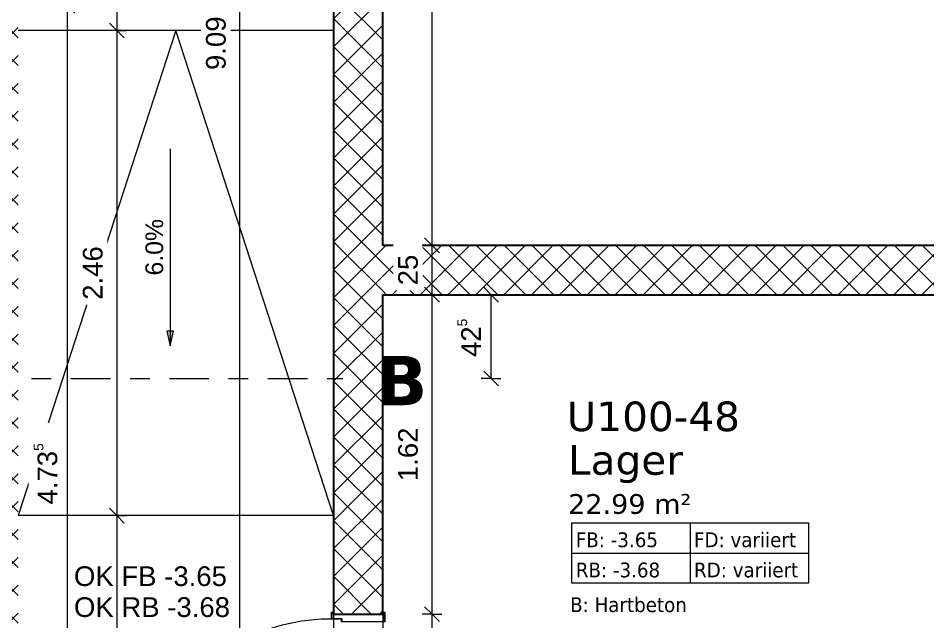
# Model space of a CAD drawing. Header units: metres. Extents: x -35.6 to 33, y -4 to 38.1.
# Drawn here: x 16.572 to 21.188, y -0.442 to 2.619 of the extents above; entities that cross this region are included whole.
import ezdxf

# ---------------------------------------------------------------- set-up
doc = ezdxf.new("R2010")
doc.units = ezdxf.units.M
doc.linetypes.add('_Rasterlinie_', pattern=[0.375, 0.2, -0.05, 0.075, -0.05])
doc.linetypes.add('Grundrissdarstellung Sturz', pattern=[0.25, 0.15, -0.05, 0, -0.05])
for name, color, linetype, lineweight in [('A-____-____-DIMS', 7, 'Continuous', 5), ('A-____-____-DIMS-50', 7, 'Continuous', 5), ('A-AREA-____-IDEN', 7, 'Continuous', 5), ('A-DETL-GENF-OTLN', 7, 'Continuous', 9), ('A-DOOR-____-OTLN', 7, 'Continuous', 9), ('A-DOOR-FRAM-MCUT', 7, 'Continuous', 9), ('A-DOOR-OPNG-OTLN', 7, 'Continuous', 9), ('A-FLOR-____-OTLN', 7, 'Continuous', 9), ('A-WALL-____-MCUT', 7, 'Continuous', 35), ('A-WALL-____-PATT', 7, 'Continuous', 35), ('G-____-____-DIMS', 7, 'Continuous', 5), ('S-GRID-____-OTLN', 7, 'Continuous', 5)]:
    doc.layers.add(name, color=color, linetype=linetype, lineweight=lineweight)
doc.layers.add('S-GRID-____-IDEN', color=7, linetype='Continuous', lineweight=9, true_color=0x5555aa)
doc.styles.add('Arial', font='arial.ttf', dxfattribs={"height": 0.1})
doc.styles.add('Arial_2', font='arial.ttf', dxfattribs={"height": 0.09})
doc.styles.add('Verdana_2', font='verdana.ttf', dxfattribs={"height": 0.1})
doc.styles.add('Verdana_3', font='verdana.ttf', dxfattribs={"width": 0.9, "height": 0.075})
doc.styles.add('Verdana_4', font='verdana.ttf', dxfattribs={"height": 0.15})
doc.styles.add('Verdana_B', font='verdana.ttf', dxfattribs={"height": 0.25})
doc.dimstyles.new('Arial_2_00mm_fein', dxfattribs={"dimscale": 0.3048, "dimtxt": 0.102026, "dimasz": 0.246063, "dimexe": 0.164042, "dimexo": 0.0625, "dimgap": 0.123031, "dimtad": 1, "dimdec": 1, "dimlfac": 100, "dimrnd": 0.5, "dimdsep": 46, "dimtxsty": 'Arial', "dimblk1": 'OBLIQUE', "dimblk2": 'OBLIQUE', "dimsah": 1, "dimcen": 0.09, "dimazin": 0, "dimtfac": 1, "dimtdec": 4, "dimtix": 1, "dimtmove": 0, "dimatfit": 3, "dimfxl": 0.164042, "dimfxlon": 1, "dimtvp": 1, "dimtfill": 1, "dimtolj": 1, "dimtzin": 0, "dimarcsym": 2})
doc.dimstyles.new('Arial_2_00mm_fein_2', dxfattribs={"dimscale": 0.3048, "dimtxt": 0.102026, "dimasz": 0.246063, "dimexe": 0.164042, "dimexo": 0.0625, "dimgap": 0.123031, "dimtad": 1, "dimrnd": 0.005, "dimzin": 0, "dimdsep": 46, "dimtxsty": 'Arial', "dimblk1": 'OBLIQUE', "dimblk2": 'OBLIQUE', "dimsah": 1, "dimcen": 0.09, "dimazin": 0, "dimtfac": 1, "dimtdec": 4, "dimtix": 1, "dimtmove": 0, "dimatfit": 3, "dimfxl": 0.164042, "dimfxlon": 1, "dimtvp": 1, "dimtfill": 1, "dimtolj": 1, "dimtzin": 0, "dimarcsym": 2})
doc.dimstyles.new('SUB_Rohbau_fein_1', dxfattribs={"dimscale": 0.3048, "dimtxt": 0.102026, "dimasz": 0.246063, "dimexe": 0.164042, "dimexo": 0.0625, "dimgap": 0.123031, "dimtad": 1, "dimrnd": 0.005, "dimzin": 0, "dimdsep": 46, "dimtxsty": 'Arial', "dimblk1": 'OBLIQUE', "dimblk2": 'OBLIQUE', "dimsah": 1, "dimcen": 0.09, "dimazin": 0, "dimtfac": 1, "dimtdec": 4, "dimtix": 1, "dimtmove": 0, "dimatfit": 3, "dimfxl": 0.164042, "dimfxlon": 1, "dimtvp": 1, "dimtfill": 1, "dimtolj": 1, "dimtzin": 0, "dimarcsym": 2})
doc.dimstyles.new('SUB_Rohbau_fein_2', dxfattribs={"dimscale": 0.3048, "dimtxt": 0.102026, "dimasz": 0.246063, "dimexe": 0.164042, "dimexo": 0.0625, "dimgap": 0.123031, "dimtad": 1, "dimrnd": 0.005, "dimzin": 0, "dimdsep": 46, "dimtxsty": 'Arial', "dimblk1": 'OBLIQUE', "dimblk2": 'OBLIQUE', "dimsah": 1, "dimcen": 0.09, "dimazin": 0, "dimtfac": 1, "dimtdec": 4, "dimtix": 1, "dimtmove": 2, "dimatfit": 3, "dimfxl": 0.164042, "dimfxlon": 1, "dimtvp": 1, "dimtfill": 1, "dimtolj": 1, "dimtzin": 0, "dimarcsym": 2})
doc.dimstyles.new('SUB_Rohbau_fein_6', dxfattribs={"dimscale": 0.3048, "dimtxt": 0.102026, "dimasz": 0.246063, "dimexe": 0.164042, "dimexo": 0.0625, "dimgap": 0.123031, "dimtad": 1, "dimdec": 1, "dimlfac": 100, "dimrnd": 0.5, "dimdsep": 46, "dimtxsty": 'Arial', "dimblk1": 'OBLIQUE', "dimblk2": 'OBLIQUE', "dimsah": 1, "dimcen": 0.09, "dimazin": 0, "dimtfac": 1, "dimtdec": 4, "dimtix": 1, "dimtmove": 0, "dimatfit": 3, "dimfxl": 0.164042, "dimfxlon": 1, "dimtvp": 1, "dimtfill": 1, "dimtolj": 1, "dimtzin": 0, "dimarcsym": 2})
pattern_1 = [(45, (0, 0), (-0.07071068, 0.07071068), []), (135, (0, 0), (-0.07071068, -0.07071068), [])]

# ---------------------------------------------------------------- blocks, each defined once
blk = doc.blocks.new('TU DF 1 - Stahlzarge - stumpf einschlagend - ML - 1050 x 2140 - EI30-31636226--01_UG_OK_FFB_AF_ro')
at = {"layer": 'A-DOOR-____-OTLN', "linetype": 'Grundrissdarstellung Sturz'}
for p, q in [((-0.525, 0.125), (0.525, 0.125)), ((-0.525, -0.125), (0.525, -0.125))]:
    blk.add_line(p, q, dxfattribs=at)
at = {"layer": 'A-DOOR-FRAM-MCUT'}
for p, q in [((-0.535, 0.135), (-0.485, 0.135)), ((-0.535, 0.125), (-0.535, 0.135)), ((-0.533, 0.133), (-0.533, 0.125)), ((-0.487, 0.133), (-0.533, 0.133)), ((-0.487, -0.083), (-0.487, 0.133)), ((-0.485, 0.135), (-0.485, -0.085)), ((0.485, 0.135), (0.535, 0.135)), ((0.485, -0.085), (0.485, 0.135)), ((0.487, 0.133), (0.487, -0.083)), ((0.533, 0.133), (0.487, 0.133)), ((0.533, 0.125), (0.533, 0.133)), ((0.535, 0.135), (0.535, 0.125)), ((-0.502, -0.083), (-0.487, -0.083)), ((-0.502, -0.133), (-0.502, -0.083)), ((-0.5, -0.085), (-0.5, -0.135)), ((-0.485, -0.085), (-0.5, -0.085)), ((0.5, -0.085), (0.485, -0.085)), ((0.487, -0.083), (0.502, -0.083)), ((0.5, -0.135), (0.5, -0.085)), ((0.502, -0.083), (0.502, -0.133)), ((-0.535, -0.135), (-0.535, -0.125)), ((-0.5, -0.135), (-0.535, -0.135)), ((-0.533, -0.125), (-0.533, -0.133)), ((-0.533, -0.133), (-0.502, -0.133)), ((0.535, -0.135), (0.5, -0.135)), ((0.502, -0.133), (0.533, -0.133)), ((0.533, -0.133), (0.533, -0.125)), ((0.535, -0.125), (0.535, -0.135))]:
    blk.add_line(p, q, dxfattribs=at)
at = {"layer": 'A-DOOR-OPNG-OTLN'}
blk.add_line((0.5, -0.135), (0.5, -1.135), dxfattribs=at)
blk.add_arc((0.5, -0.135), 1, 180, 270, dxfattribs=at)
blk = doc.blocks.new('Rampenpfeil - Regulär-33622988--01_UG_OK_FFB_AF_ro')
at = {"layer": 'A-DETL-GENF-OTLN'}
for p, q in [((2.4603, 0.8), (0, 1.6)), ((0, 0), (2.4603, 0.8))]:
    blk.add_line(p, q, dxfattribs=at)
blk = doc.blocks.new('DIMBLOCK307--01_UG_OK_FFB_AF_ro')
at = {"layer": 'A-____-____-DIMS-50'}
for p, q in [((18.672, -0.4034), (18.6345, -0.3659)), ((18.672, -0.4034), (18.622, -0.4034)), ((18.672, -1.4534), (18.672, -0.4034)), ((18.672, -0.4034), (18.7095, -0.4409)), ((18.672, -0.4034), (18.722, -0.4034)), ((18.672, -1.4534), (18.6345, -1.4159)), ((18.672, -1.4534), (18.622, -1.4534)), ((18.672, -1.4534), (18.7095, -1.4909)), ((18.672, -1.4534), (18.722, -1.4534))]:
    blk.add_line(p, q, dxfattribs=at)
at = {"layer": 'A-____-____-DIMS-50', "color": 0, "char_height": 0.1, "width": 0.325653, "attachment_point": 1, "rotation": 90, "line_spacing_factor": 0.941778, "style": 'Arial', "bg_fill": 3, "box_fill_scale": 1.25, "bg_fill_color": 256, "bg_fill_true_color": 13158600, "bg_fill_transparency": 0}
for s, insert in [('1.05', (18.5, -1.0641)), ('2.14', (18.7366, -1.0641))]:
    blk.add_mtext(s, dxfattribs=dict(at, insert=insert))
blk = doc.blocks.new('_Oblique')
at = {"color": 0, "linetype": 'ByBlock', "lineweight": -2}
blk.add_line((-0.5, -0.5), (0.5, 0.5), dxfattribs=at)
blk = doc.blocks.new('DIMBLOCK308--01_UG_OK_FFB_AF_ro')
at = {"layer": 'A-____-____-DIMS-50'}
for p, q in [((18.672, 1.2166), (18.6345, 1.2541)), ((18.672, 1.2166), (18.622, 1.2166)), ((18.672, -0.4034), (18.672, 1.2166)), ((18.672, 1.2166), (18.7095, 1.1791)), ((18.672, 1.2166), (18.722, 1.2166)), ((18.672, -0.4034), (18.6345, -0.3659)), ((18.672, -0.4034), (18.622, -0.4034)), ((18.672, -0.4034), (18.7095, -0.4409)), ((18.672, -0.4034), (18.722, -0.4034))]:
    blk.add_line(p, q, dxfattribs=at)
at = {"layer": 'A-____-____-DIMS-50', "color": 0, "insert": (18.5, 0.2709), "char_height": 0.1, "width": 0.325653, "attachment_point": 1, "rotation": 90, "line_spacing_factor": 0.941778, "style": 'Arial', "bg_fill": 3, "box_fill_scale": 1.25, "bg_fill_color": 256, "bg_fill_true_color": 13158600, "bg_fill_transparency": 0}
blk.add_mtext('1.62', dxfattribs=at)
blk = doc.blocks.new('DIMBLOCK309--01_UG_OK_FFB_AF_ro')
at = {"layer": 'A-____-____-DIMS-50'}
for p, q in [((18.672, 1.4666), (18.6345, 1.5041)), ((18.672, 1.4666), (18.622, 1.4666)), ((18.672, 1.2166), (18.672, 1.4666)), ((18.672, 1.4666), (18.7095, 1.4291)), ((18.672, 1.4666), (18.722, 1.4666)), ((18.672, 1.2166), (18.6345, 1.2541)), ((18.672, 1.2166), (18.622, 1.2166)), ((18.672, 1.2166), (18.7095, 1.1791)), ((18.672, 1.2166), (18.722, 1.2166))]:
    blk.add_line(p, q, dxfattribs=at)
at = {"layer": 'A-____-____-DIMS-50', "color": 0, "insert": (18.5, 1.264), "char_height": 0.1, "width": 0.186088, "attachment_point": 1, "rotation": 90, "line_spacing_factor": 0.941778, "style": 'Arial', "bg_fill": 3, "box_fill_scale": 1.25, "bg_fill_color": 256, "bg_fill_true_color": 13158600, "bg_fill_transparency": 0}
blk.add_mtext('25', dxfattribs=at)
blk = doc.blocks.new('DIMBLOCK310--01_UG_OK_FFB_AF_ro')
at = {"layer": 'A-____-____-DIMS-50'}
for p, q in [((18.672, 7.0366), (18.6345, 7.0741)), ((18.672, 7.0366), (18.622, 7.0366)), ((18.672, 1.4666), (18.672, 7.0366)), ((18.672, 7.0366), (18.7095, 6.9991)), ((18.672, 7.0366), (18.722, 7.0366)), ((18.672, 1.4666), (18.6345, 1.5041)), ((18.672, 1.4666), (18.622, 1.4666)), ((18.672, 1.4666), (18.7095, 1.4291)), ((18.672, 1.4666), (18.722, 1.4666))]:
    blk.add_line(p, q, dxfattribs=at)
at = {"layer": 'A-____-____-DIMS-50', "color": 0, "insert": (18.5, 4.1159), "char_height": 0.1, "width": 0.325653, "attachment_point": 1, "rotation": 90, "line_spacing_factor": 0.941778, "style": 'Arial', "bg_fill": 3, "box_fill_scale": 1.25, "bg_fill_color": 256, "bg_fill_true_color": 13158600, "bg_fill_transparency": 0}
blk.add_mtext('5.57', dxfattribs=at)
blk = doc.blocks.new('DIMBLOCK331--01_UG_OK_FFB_AF_ro')
at = {"layer": 'A-____-____-DIMS-50'}
for p, q in [((17.697, 7.0366), (17.6595, 7.0741)), ((17.697, 7.0366), (17.647, 7.0366)), ((17.697, -2.0534), (17.697, 7.0366)), ((17.697, 7.0366), (17.7345, 6.9991)), ((17.697, 7.0366), (17.747, 7.0366)), ((17.697, -2.0534), (17.6595, -2.0159)), ((17.697, -2.0534), (17.647, -2.0534)), ((17.697, -2.0534), (17.7345, -2.0909)), ((17.697, -2.0534), (17.747, -2.0534))]:
    blk.add_line(p, q, dxfattribs=at)
at = {"layer": 'A-____-____-DIMS-50', "color": 0, "insert": (17.525, 2.3559), "char_height": 0.1, "width": 0.325653, "attachment_point": 1, "rotation": 90, "line_spacing_factor": 0.941778, "style": 'Arial', "bg_fill": 3, "box_fill_scale": 1.25, "bg_fill_color": 256, "bg_fill_true_color": 13158600, "bg_fill_transparency": 0}
blk.add_mtext('9.09', dxfattribs=at)
blk = doc.blocks.new('DIMBLOCK340--01_UG_OK_FFB_AF_ro')
at = {"layer": 'A-____-____-DIMS-50'}
for p, q in [((16.822, 2.6814), (16.772, 2.6814)), ((16.822, 2.6814), (16.7845, 2.7189)), ((16.822, -2.0534), (16.822, 2.6814)), ((16.822, 2.6814), (16.8595, 2.6439)), ((16.822, 2.6814), (16.872, 2.6814)), ((16.822, -2.0534), (16.7845, -2.0159)), ((16.822, -2.0534), (16.772, -2.0534)), ((16.822, -2.0534), (16.8595, -2.0909)), ((16.822, -2.0534), (16.872, -2.0534))]:
    blk.add_line(p, q, dxfattribs=at)
at = {"layer": 'A-____-____-DIMS-50', "color": 0, "insert": (16.65, 0.1523), "char_height": 0.1, "width": 0.388091, "attachment_point": 1, "rotation": 90, "line_spacing_factor": 0.941778, "style": 'Arial', "bg_fill": 3, "box_fill_scale": 1.25, "bg_fill_color": 256, "bg_fill_true_color": 13158600, "bg_fill_transparency": 0}
blk.add_mtext('4.73\\A2\\H0.5x;\\S5^  ;\\H2x;', dxfattribs=at)
blk = doc.blocks.new('DIMBLOCK349--01_UG_OK_FFB_AF_ro')
at = {"layer": 'A-____-____-DIMS-50'}
for p, q in [((17.072, 3.9564), (17.0345, 3.9939)), ((17.072, 3.9564), (17.022, 3.9564)), ((17.072, 3.9564), (17.072, 2.5561)), ((17.072, 3.9564), (17.1095, 3.9189)), ((17.072, 3.9564), (17.122, 3.9564)), ((17.072, 2.5561), (17.0345, 2.5936)), ((17.072, 2.5561), (17.022, 2.5561)), ((17.072, 2.5561), (17.1095, 2.5186)), ((17.072, 2.5561), (17.122, 2.5561))]:
    blk.add_line(p, q, dxfattribs=at)
at = {"layer": 'A-____-____-DIMS-50', "color": 0, "insert": (16.9, 3.1206), "char_height": 0.1, "width": 0.325653, "attachment_point": 1, "rotation": 90, "line_spacing_factor": 0.941778, "style": 'Arial', "bg_fill": 3, "box_fill_scale": 1.25, "bg_fill_color": 256, "bg_fill_true_color": 13158600, "bg_fill_transparency": 0}
blk.add_mtext('1.40', dxfattribs=at)
blk = doc.blocks.new('DIMBLOCK350--01_UG_OK_FFB_AF_ro')
at = {"layer": 'A-____-____-DIMS-50'}
for p, q in [((17.072, 2.5561), (17.0345, 2.5936)), ((17.072, 2.5561), (17.022, 2.5561)), ((17.072, 2.5561), (17.072, 0.0961)), ((17.072, 2.5561), (17.1095, 2.5186)), ((17.072, 2.5561), (17.122, 2.5561)), ((17.072, 0.0961), (17.022, 0.0961)), ((17.072, 0.0961), (17.0345, 0.1336)), ((17.072, 0.0961), (17.1095, 0.0586)), ((17.072, 0.0961), (17.122, 0.0961))]:
    blk.add_line(p, q, dxfattribs=at)
at = {"layer": 'A-____-____-DIMS-50', "color": 0, "insert": (16.9, 1.1904), "char_height": 0.1, "width": 0.325653, "attachment_point": 1, "rotation": 90, "line_spacing_factor": 0.941778, "style": 'Arial', "bg_fill": 3, "box_fill_scale": 1.25, "bg_fill_color": 256, "bg_fill_true_color": 13158600, "bg_fill_transparency": 0}
blk.add_mtext('2.46', dxfattribs=at)
blk = doc.blocks.new('DIMBLOCK351--01_UG_OK_FFB_AF_ro')
at = {"layer": 'A-____-____-DIMS-50'}
for p, q in [((17.072, 0.0961), (17.022, 0.0961)), ((17.072, 0.0961), (17.0345, 0.1336)), ((17.072, 0.0961), (17.072, -2.0534)), ((17.072, 0.0961), (17.1095, 0.0586)), ((17.072, 0.0961), (17.122, 0.0961)), ((17.072, -2.0534), (17.0345, -2.0159)), ((17.072, -2.0534), (17.022, -2.0534)), ((17.072, -2.0534), (17.1095, -2.0909)), ((17.072, -2.0534), (17.122, -2.0534))]:
    blk.add_line(p, q, dxfattribs=at)
at = {"layer": 'A-____-____-DIMS-50', "color": 0, "insert": (16.9, -1.1506), "char_height": 0.1, "width": 0.325653, "attachment_point": 1, "rotation": 90, "line_spacing_factor": 0.941778, "style": 'Arial', "bg_fill": 3, "box_fill_scale": 1.25, "bg_fill_color": 256, "bg_fill_true_color": 13158600, "bg_fill_transparency": 0}
blk.add_mtext('2.15', dxfattribs=at)
blk = doc.blocks.new('Beschriftung_Räume-SUB - OK_varriert-31033571--01_UG_OK_FFB_AF_ro')
at = {"layer": 'A-AREA-____-IDEN'}
for p, q in [((0, -0.01263), (0.024, -0.01263)), ((0, -0.018752), (0, -0.01263)), ((0.012, -0.01263), (0.012, -0.018752)), ((0.024, -0.01263), (0.024, -0.018752)), ((0, -0.015691), (0.024, -0.015691)), ((0.024, -0.018752), (0, -0.018752))]:
    blk.add_line(p, q, dxfattribs=at)
blk = doc.blocks.new('DIMBLOCK1300--01_UG_OK_FFB_AF_ro')
at = {"layer": 'A-____-____-DIMS-50'}
for p, q in [((18.972, 1.2166), (18.9345, 1.2541)), ((18.972, 1.2166), (18.922, 1.2166)), ((18.972, 0.7916), (18.972, 1.2166)), ((18.972, 1.2166), (19.0095, 1.1791)), ((18.972, 1.2166), (19.022, 1.2166)), ((18.972, 0.7916), (18.922, 0.7916)), ((18.972, 0.7916), (18.9345, 0.8291)), ((18.972, 0.7916), (19.0095, 0.7541)), ((18.972, 0.7916), (19.022, 0.7916))]:
    blk.add_line(p, q, dxfattribs=at)
at = {"layer": 'A-____-____-DIMS-50', "color": 0, "insert": (18.8, 0.9005), "char_height": 0.1, "width": 0.248525, "attachment_point": 1, "rotation": 90, "line_spacing_factor": 0.941778, "style": 'Arial', "bg_fill": 3, "box_fill_scale": 1.25, "bg_fill_color": 256, "bg_fill_true_color": 13158600, "bg_fill_transparency": 0}
blk.add_mtext('42\\A2\\H0.5x;\\S5^  ;\\H2x;', dxfattribs=at)

msp = doc.modelspace()

# ---------------------------------------------------------------- hatches: boundary and pattern name
at = {"layer": 'A-WALL-____-PATT', "lineweight": 9}
h = msp.add_hatch(dxfattribs=at)
h.set_pattern_fill('FP_1', color=256, style=0, pattern_type=2)
h.set_pattern_definition(pattern_1)
h.paths.add_polyline_path([(18.422, 1.4666), (18.422, 7.0366), (18.172, 7.0366), (18.172, 1.4666)])
h.paths.add_polyline_path([(18.422, 8.3166), (18.422, 8.7166), (18.172, 8.7166), (18.172, 8.3166), (18.3664, 8.3166)])
h = msp.add_hatch(dxfattribs=at)
h.set_pattern_fill('FP_1', color=256, style=0, pattern_type=2)
h.set_pattern_definition(pattern_1)
h.paths.add_polyline_path([(16.322, -2.3534), (16.572, -2.3534), (16.572, 2.6814), (16.322, 2.6814), (16.322, -2.3534)])
h.paths.add_polyline_path([(16.322, 3.7314), (16.572, 3.7314), (16.572, 7.0516), (16.322, 7.0516), (16.322, 3.8366)])
h = msp.add_hatch(dxfattribs=at)
h.set_pattern_fill('FP_1', color=256, style=0, pattern_type=2)
h.set_pattern_definition(pattern_1)
h.paths.add_polyline_path([(18.172, -2.0534), (18.422, -2.0534), (18.422, -1.4534), (18.172, -1.4534)])
h.paths.add_polyline_path([(18.422, -0.4034), (18.422, 1.4666), (18.172, 1.4666), (18.172, -0.4034)])
h = msp.add_hatch(dxfattribs=at)
h.set_pattern_fill('FP_1', color=256, style=0, pattern_type=2)
h.set_pattern_definition(pattern_1)
h.paths.add_polyline_path([(25.0771, 1.2166), (25.452, 1.2166), (25.452, 1.4666), (18.422, 1.4666), (18.422, 1.2166), (24.5208, 1.2166)])
at = {"layer": 'G-____-____-DIMS'}
msp.add_hatch(color=256, dxfattribs=at).paths.add_polyline_path([(17.3436, 0.9566), (17.3602, 1.0316), (17.327, 1.0316)])

# ---------------------------------------------------------------- linework, layer by layer
at = {"layer": 'A-FLOR-____-OTLN'}
for p, q in [((18.172, 2.5561), (16.572, 2.5561)), ((18.172, 0.0961), (16.572, 0.0961)), ((18.172, -0.4034), (18.172, -0.4264)), ((18.422, -0.4034), (18.422, -0.4414)), ((18.172, -0.4284), (18.172, -1.4284))]:
    msp.add_line(p, q, dxfattribs=at)
at = {"layer": 'A-WALL-____-MCUT'}
for p, q in [((18.172, 7.0366), (18.172, -0.4034)), ((18.422, 1.4666), (18.422, 7.0366)), ((25.452, 1.4666), (18.422, 1.4666)), ((18.422, -0.4034), (18.422, 1.2166)), ((18.422, 1.2166), (25.452, 1.2166)), ((18.172, -0.4034), (18.422, -0.4034))]:
    msp.add_line(p, q, dxfattribs=at)
at = {"layer": 'G-____-____-DIMS'}
for p, q in [((17.3602, 1.0316), (17.327, 1.0316)), ((17.327, 1.0316), (17.3436, 0.9566)), ((17.3436, 0.9566), (17.3602, 1.0316))]:
    msp.add_line(p, q, dxfattribs=at)
at = {"layer": 'S-GRID-____-OTLN', "color": 8, "linetype": '_Rasterlinie_', "true_color": 0x808080}
msp.add_line((-34.6604, 0.7916), (18.2196, 0.7916), dxfattribs=at)

# ---------------------------------------------------------------- block references
at = {"layer": 'A-AREA-____-IDEN', "xscale": 49.99999999999998, "yscale": 49.99999999999998, "zscale": 49.99999999999998}
msp.add_blockref('Beschriftung_Räume-SUB - OK_varriert-31033571--01_UG_OK_FFB_AF_ro', (19.3821, 0.6904), dxfattribs=at)
at = {"layer": 'A-DETL-GENF-OTLN', "rotation": 90}
msp.add_blockref('Rampenpfeil - Regulär-33622988--01_UG_OK_FFB_AF_ro', (18.172, 0.0961), dxfattribs=at)
at = {"layer": 'A-DOOR-____-OTLN', "rotation": 269.9999999999999}
msp.add_blockref('TU DF 1 - Stahlzarge - stumpf einschlagend - ML - 1050 x 2140 - EI30-31636226--01_UG_OK_FFB_AF_ro', (18.297, -0.9284), dxfattribs=at)

# ---------------------------------------------------------------- texts
at = {"layer": 'A-AREA-____-IDEN', "attachment_point": 1}
for s, insert, char_height, width, style in [('U100-48', (19.3553, 0.6747), 0.15, 1.074261, 'Verdana_4'), ('Lager', (19.3624, 0.4536), 0.15, 0.685443, 'Verdana_4'), ('22.99 m²', (19.3629, 0.2051), 0.1, 0.817721, 'Verdana_2'), ('FB: -3.65', (19.4016, 0.011), 0.075, 0.551962, 'Verdana_3'), ('FD: variiert', (20.0016, 0.011), 0.075, 0.667405, 'Verdana_3'), ('RB: -3.68', (19.4016, -0.1421), 0.075, 0.566392, 'Verdana_3'), ('RD: variiert', (20.0016, -0.1421), 0.075, 0.681835, 'Verdana_3'), ('B: Hartbeton', (19.3728, -0.3183), 0.075, 0.753987, 'Verdana_3')]:
    msp.add_mtext(s, dxfattribs=dict(at, insert=insert, char_height=char_height, width=width, style=style))
at = {"layer": 'G-____-____-DIMS', "insert": (16.855, -0.161), "char_height": 0.1, "width": 0.946353, "attachment_point": 1, "line_spacing_factor": 0.941778, "style": 'Arial'}
msp.add_mtext('OK FB -3.65\\POK RB -3.68', dxfattribs=at)
at = {"layer": 'S-GRID-____-IDEN', "color": 8, "lineweight": 5, "true_color": 0x808080, "insert": (18.3873, 0.9061), "char_height": 0.25, "width": 0.316667, "attachment_point": 1, "style": 'Verdana_B'}
msp.add_mtext('\\fVerdana|b1|i0|c0|p34|;B', dxfattribs=at)

# ---------------------------------------------------------------- dimensions: what is measured, and where the dimension line sits
at = {"layer": 'A-____-____-DIMS'}
dim = msp.add_linear_dim(base=(18.672, -0.4034), p1=(18.622, -1.4534), p2=(18.622, -0.4034), angle=90, text='<>\\X2.14', dimstyle='Arial_2_00mm_fein_2', override={"dimpost": '<>', "dimfxl": 1.05}, dxfattribs=at)
dim.commit()
dim.dimension.update_dxf_attribs({"geometry": 'DIMBLOCK307--01_UG_OK_FFB_AF_ro', "text_midpoint": (18.672, -0.9284)})

# ---------------------------------------------------------------- next in the draw order: texts
at = {"layer": 'G-____-____-DIMS', "insert": (17.2175, 1.3138), "char_height": 0.09, "width": 0.342666, "attachment_point": 1, "rotation": 90, "line_spacing_factor": 0.941778, "style": 'Arial_2', "bg_fill": 3, "box_fill_scale": 1.25, "bg_fill_color": 256, "bg_fill_true_color": 13158600, "bg_fill_transparency": 0}
msp.add_mtext('6.0%', dxfattribs=at)

# ---------------------------------------------------------------- next in the draw order: dimensions: what is measured, and where the dimension line sits
at = {"layer": 'A-____-____-DIMS'}
for base, p1, p2, dimstyle, override, picture, middle in [((17.697, 7.0366), (17.647, -2.0534), (17.647, 7.0366), 'SUB_Rohbau_fein_1', {"dimpost": '<>', "dimfxl": 9.09}, 'DIMBLOCK331--01_UG_OK_FFB_AF_ro', (17.6084, 2.4916)), ((18.672, 1.2166), (18.622, -0.4034), (18.622, 1.2166), 'Arial_2_00mm_fein_2', {"dimpost": '<>', "dimfxl": 1.62}, 'DIMBLOCK308--01_UG_OK_FFB_AF_ro', (18.5834, 0.4066))]:
    dim = msp.add_linear_dim(base=base, p1=p1, p2=p2, angle=90, dimstyle=dimstyle, override=override, dxfattribs=at)
    dim.commit()
    dim.dimension.update_dxf_attribs({"geometry": picture, "text_midpoint": middle})
for base, p1, p2, text, dimstyle, override, picture, middle in [((16.822, 2.6814), (16.772, -2.0534), (16.772, 2.6814), '\\A1;4.73\\Q;{\\A1;{\\H0.5x;\\S5^ ;}}', 'SUB_Rohbau_fein_1', {"dimpost": '<>', "dimfxl": 4.734856}, 'DIMBLOCK340--01_UG_OK_FFB_AF_ro', (16.7334, 0.314)), ((18.972, 1.2166), (18.922, 0.7916), (18.922, 1.2166), '\\A1;42\\Q;{\\A1;{\\H0.5x;\\S5^ ;}}', 'SUB_Rohbau_fein_6', {"dimpost": '<>', "dimfxl": 0.425}, 'DIMBLOCK1300--01_UG_OK_FFB_AF_ro', (18.8843, 1.0041))]:
    dim = msp.add_linear_dim(base=base, p1=p1, p2=p2, angle=90, text=text, dimstyle=dimstyle, override=override, dxfattribs=at)
    dim.commit()
    dim.dimension.update_dxf_attribs({"geometry": picture, "text_midpoint": middle})

# ---------------------------------------------------------------- next in the draw order: linework, layer by layer
at = {"layer": 'G-____-____-DIMS'}
msp.add_line((17.3436, 1.9566), (17.3436, 0.9566), dxfattribs=at)

# ---------------------------------------------------------------- next in the draw order: dimensions: what is measured, and where the dimension line sits
at = {"layer": 'A-____-____-DIMS'}
for base, p1, p2, dimstyle, override, picture, middle in [((17.072, 2.5561), (17.122, 3.9564), (17.122, 2.5561), 'SUB_Rohbau_fein_1', {"dimpost": '<>', "dimfxl": 1.400288}, 'DIMBLOCK349--01_UG_OK_FFB_AF_ro', (16.9834, 3.2563)), ((18.672, 1.4666), (18.622, 1.2166), (18.622, 1.4666), 'Arial_2_00mm_fein', {"dimpost": '<>', "dimfxl": 0.25}, 'DIMBLOCK309--01_UG_OK_FFB_AF_ro', (18.5834, 1.3416))]:
    dim = msp.add_linear_dim(base=base, p1=p1, p2=p2, angle=90, dimstyle=dimstyle, override=override, dxfattribs=at)
    dim.commit()
    dim.dimension.update_dxf_attribs({"geometry": picture, "text_midpoint": middle})

# ---------------------------------------------------------------- next in the draw order: dimensions: what is measured, and where the dimension line sits
for base, p1, p2, dimstyle, override, picture, middle in [((18.672, 7.0366), (18.622, 1.4666), (18.622, 7.0366), 'Arial_2_00mm_fein_2', {"dimpost": '<>', "dimfxl": 5.57}, 'DIMBLOCK310--01_UG_OK_FFB_AF_ro', (18.5836, 4.2516)), ((17.072, 0.0961), (17.122, 2.5561), (17.122, 0.0961), 'SUB_Rohbau_fein_1', {"dimpost": '<>', "dimfxl": 2.46}, 'DIMBLOCK350--01_UG_OK_FFB_AF_ro', (16.9834, 1.3261))]:
    dim = msp.add_linear_dim(base=base, p1=p1, p2=p2, angle=90, dimstyle=dimstyle, override=override, dxfattribs=at)
    dim.commit()
    dim.dimension.update_dxf_attribs({"geometry": picture, "text_midpoint": middle})

# ---------------------------------------------------------------- next in the draw order: dimensions: what is measured, and where the dimension line sits
dim = msp.add_linear_dim(base=(17.072, -2.0534), p1=(17.122, 0.0961), p2=(17.122, -2.0534), angle=90, dimstyle='SUB_Rohbau_fein_2', override={"dimpost": '<>', "dimfxl": 2.149569}, dxfattribs=at)
dim.commit()
dim.dimension.update_dxf_attribs({"geometry": 'DIMBLOCK351--01_UG_OK_FFB_AF_ro', "text_midpoint": (16.9666, -0.9878), "dimtype": 160, "text_rotation": 90})

doc.saveas('drawing.dxf')
